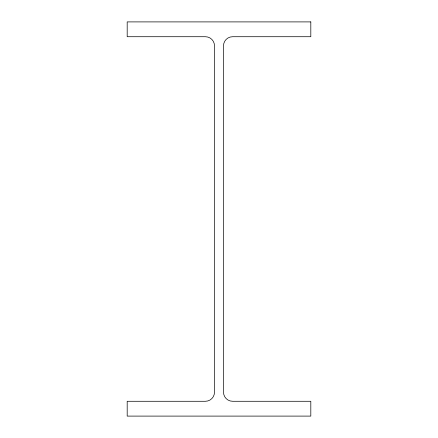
<?xml version="1.0" encoding="UTF-8"?>
<svg xmlns="http://www.w3.org/2000/svg" width="438" height="438" viewBox="0 0 438 438"><rect width="100%" height="100%" fill="white"/><g stroke="black" fill="none" stroke-linecap="round" stroke-linejoin="round"><path stroke-width="0.66" d="M310.81 21.9L127.19 21.9L127.19 36.715L205.378 36.715A9.121 9.121 0 0 1 214.5 45.831L214.5 392.169A9.121 9.121 0 0 1 205.378 401.285L127.19 401.285L127.19 416.1L310.81 416.1L310.81 401.285L232.622 401.285A9.121 9.121 0 0 1 223.5 392.169L223.5 45.831A9.121 9.121 0 0 1 232.622 36.715L310.81 36.715L310.81 21.9"/></g></svg>
